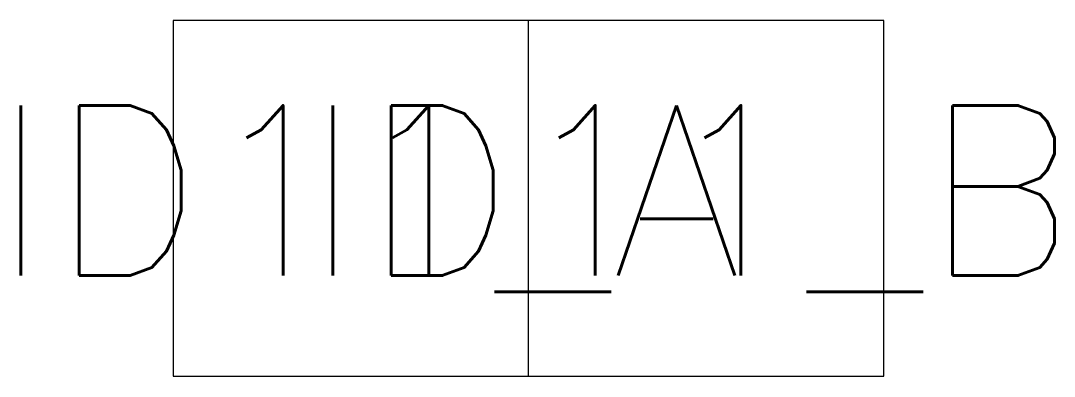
# Model space of a CAD drawing. Header units: millimetres. Extents: x 5.06 to 6.27, y -0.38 to 0.04.
import ezdxf
from ezdxf.enums import TextEntityAlignment as Align

# ---------------------------------------------------------------- set-up
doc = ezdxf.new("R2010")
doc.units = ezdxf.units.MM
doc.header["$LTSCALE"] = 10
doc.styles.add('r80', font='romans.shx')

msp = doc.modelspace()

# ---------------------------------------------------------------- linework, layer by layer
msp.add_line((5.6548, -0.3821), (5.6548, 0.0359))
msp.add_lwpolyline([(6.0728, -0.3821), (6.0728, 0.0359), (5.2368, 0.0359), (5.2368, -0.3821)], close=True)

# ---------------------------------------------------------------- texts
at = {"color": 3, "style": 'r80'}
for tag, p in [('ID11_A', (5.4648, -0.1732)), ('ID11_B', (5.8448, -0.1732))]:
    msp.add_attdef(tag, text='', height=0.2, dxfattribs=at).set_placement(p, align=Align.MIDDLE)

doc.saveas('drawing.dxf')
